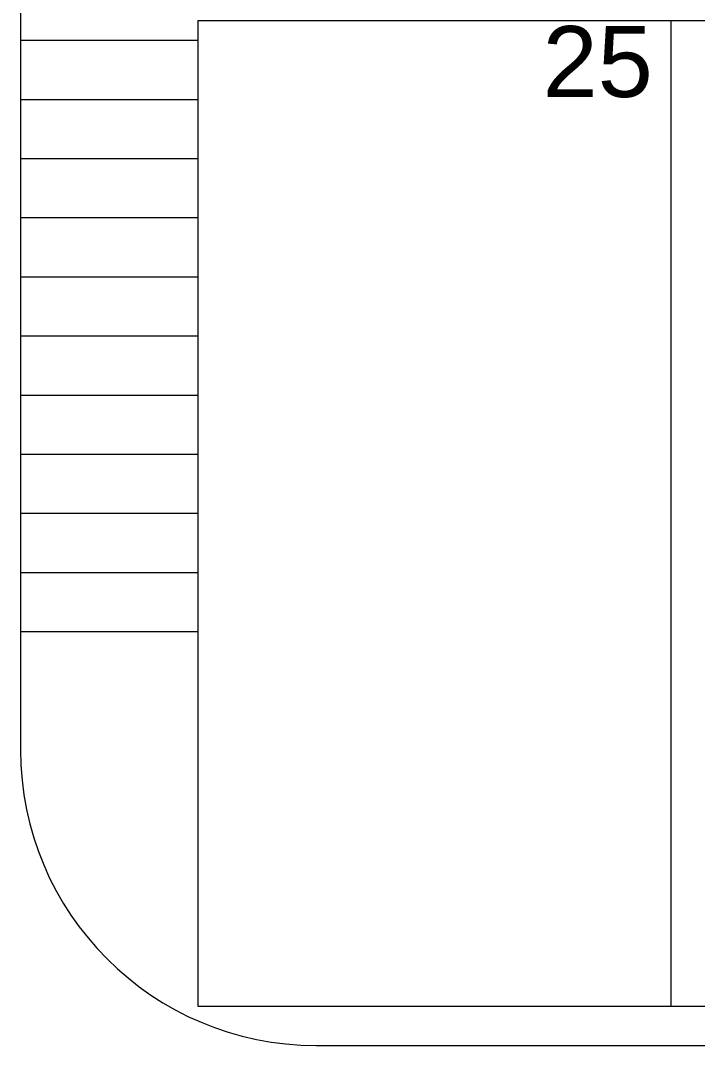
# Model space of a CAD drawing. Header units: inches. Extents: x 13 to 261, y -112 to -47.
# Drawn here: x 18.05 to 21.49, y -83.93 to -78.73 of the extents above; entities that cross this region are included whole.
import ezdxf

# ---------------------------------------------------------------- set-up
doc = ezdxf.new("R2010")
doc.units = ezdxf.units.IN
doc.header["$MEASUREMENT"] = 0
doc.linetypes.add('ACAD_ISO04W100', pattern=[30, 24, -3, 0, -3])
for name, color, linetype, lineweight in [('BANQUETA', 2, 'Continuous', 18), ('CAJONES', 3, 'Continuous', 20), ('EJES', 1, 'ACAD_ISO04W100', 13), ('TEXTOS', 124, 'Continuous', 30)]:
    doc.layers.add(name, color=color, linetype=linetype, lineweight=lineweight)
doc.styles.add('TEXTOS', font='ARIALUNI.TTF', dxfattribs={"height": 0.36})

msp = doc.modelspace()

# ---------------------------------------------------------------- linework, layer by layer
at = {"layer": 'BANQUETA'}
for p, q in [((18.05070402906568, -64.42680140803971), (18.05070402906568, -82.42680140803975)), ((19.55070402906568, -83.92680140803978), (27.13961314172354, -83.92680140803975))]:
    msp.add_line(p, q, dxfattribs=at)
msp.add_arc((19.55070402906568, -82.42680140803975), 1.5, 180, 270, dxfattribs=at)
at = {"layer": 'CAJONES'}
for p, q in [((18.95070402906549, -78.72680140803965), (28.5507040290654, -78.72680140803965)), ((18.95070402906549, -78.72680140803959), (18.95070402906538, -83.72680140803962)), ((21.35070402906547, -78.72680140803965), (21.35070402906541, -83.72680140803965)), ((18.95070402906538, -83.72680140803965), (28.5507040290654, -83.72680140803965))]:
    msp.add_line(p, q, dxfattribs=at)
at = {"layer": 'EJES', "ltscale": 0.3}
for p, q in [((18.05070402906568, -78.82680140804018), (18.95070402906549, -78.82680140804018)), ((18.05070402906568, -79.1268014080402), (18.95070402906549, -79.1268014080402)), ((18.05070402906568, -79.4268014080402), (18.95070402906549, -79.4268014080402)), ((18.05070402906568, -79.72680140804022), (18.95070402906549, -79.72680140804022)), ((18.05070402906568, -80.02680140804023), (18.95070402906549, -80.02680140804023)), ((18.05070402906568, -80.32680140804024), (18.95070402906549, -80.32680140804024)), ((18.05070402906568, -80.62680140804025), (18.95070402906549, -80.62680140804025)), ((18.05070402906568, -80.92680140804026), (18.95070402906549, -80.92680140804026)), ((18.05070402906568, -81.22680140804027), (18.95070402906549, -81.22680140804027)), ((18.05070402906568, -81.22680140804027), (18.95070402906549, -81.22680140804027)), ((18.05070402906568, -81.52680140804028), (18.95070402906549, -81.52680140804028)), ((18.05070402906568, -81.8268014080403), (18.95070402906549, -81.8268014080403))]:
    msp.add_line(p, q, dxfattribs=at)

# ---------------------------------------------------------------- texts
at = {"layer": 'TEXTOS', "style": 'TEXTOS'}
msp.add_text('25', height=0.36, dxfattribs=at).set_placement((20.69956534303358, -79.11506626078717))

doc.saveas('drawing.dxf')
